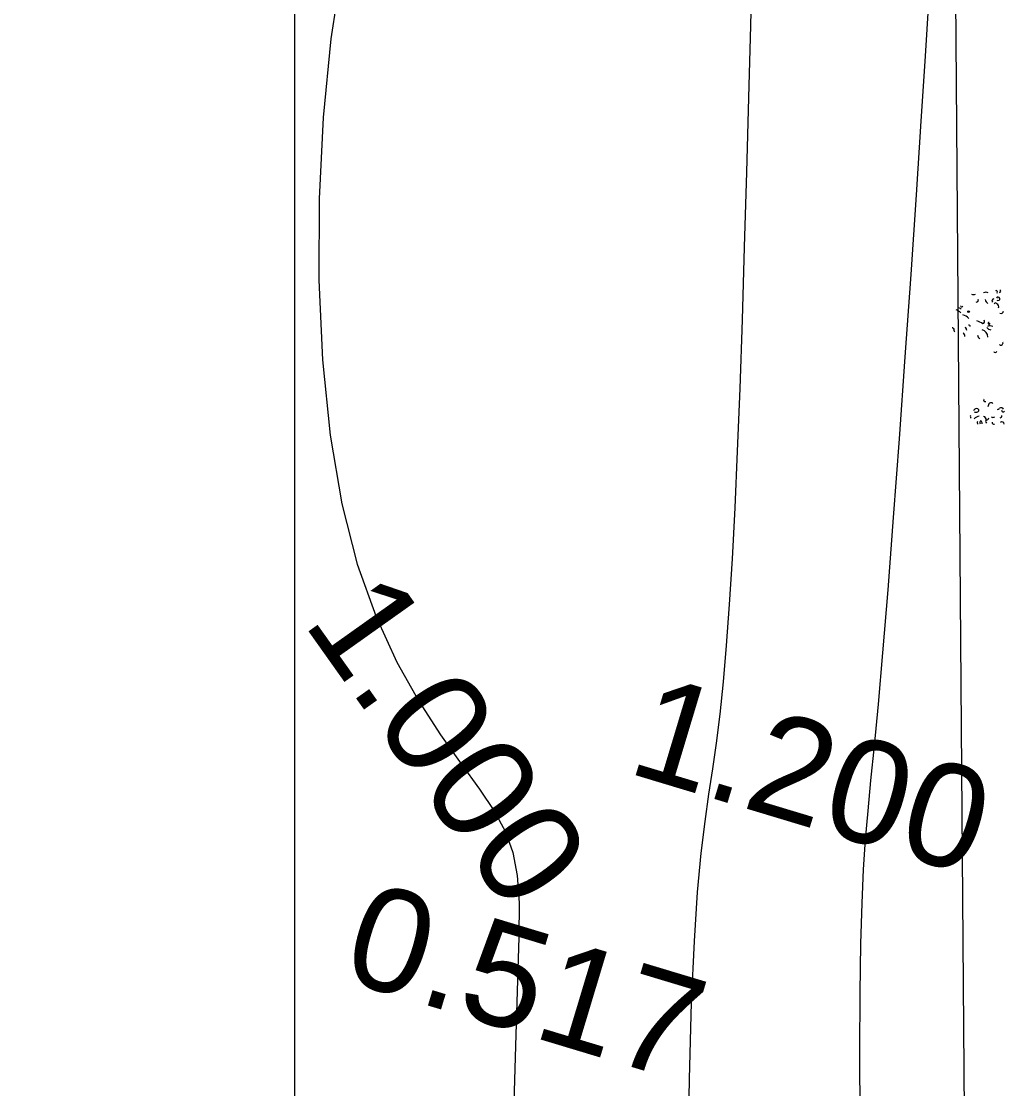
# Model space of a CAD drawing. Header units: millimetres. Extents: x -24439 to 198341, y -52871 to 149926.
# Drawn here: x 139185 to 144913, y 61850 to 68062 of the extents above; entities that cross this region are included whole.
import ezdxf

# ---------------------------------------------------------------- set-up
doc = ezdxf.new("R2010")
doc.units = ezdxf.units.MM
doc.linetypes.add('NET VAN', pattern=[1.06, 0.53, -0.53])
for name, color, linetype, lineweight in [('A-DETL-GENF-2', 9, 'NET VAN', 9), ('A-FLOR', 192, 'Continuous', 9), ('G-IMPT-1', 9, 'Continuous', 9), ('G-IMPT-6', 7, 'Continuous', 9)]:
    doc.layers.add(name, color=color, linetype=linetype, lineweight=lineweight)
doc.styles.add('Arial_1', font='arial_0.ttf', dxfattribs={"height": 600})

# ---------------------------------------------------------------- blocks, each defined once
blk = doc.blocks.new('NCV_TKCS_251209_TONG THE HIEN TRANG SAN DUONG - NCV_TKCS_HIEN TRANG_251209a_dwg_CX-1613001-TKCS_MB ĐỊNH VỊ CAO ĐỘ THIẾT KẾ')
at = {"layer": 'G-IMPT-1'}
blk.add_circle((-2095, 4569), 8.39, dxfattribs=at)
for centre, radius, start, end in [((-1970, 4739), 61.4, 85.5566, 128.2978), ((-1894, 4828), 14, 328.731, 137.5319), ((-1856, 4771), 16.7, 244.109, 174.0039), ((-1867, 4847), 13.4, 287.718, 80.4549), ((-2112, 4795), 54.6, 265.845, 307.554), ((-2052, 4697), 17.3, 271.842, 38.125), ((-1918, 4763), 66.8, 212.017, 251.404), ((-1889, 4740), 19.9, 113.929, 240.044), ((-1866, 4715), 11.7, 30.536, 206.686), ((-1856, 4692), 28.7, 350.4059, 89.2036), ((-1794, 4664), 22.9, 254.025, 19.67), ((-2193, 4540), 37.2, 52.699, 116.4193), ((-2175, 4604), 10.6, 195.254, 15.254), ((-2226, 4434), 118, 58.7469, 85.6149), ((-2137, 4389), 134, 61.054, 90.8743), ((-1987, 4318), 188, 71.809, 91.9303), ((-1944, 4517), 25, 308.932, 45.342), ((-1873, 4518), 9.08, 95.738, 22.332), ((-1848, 4507), 46.3, 226.862, 283.897), ((-1838, 4441), 58.8, 80.0621, 132.9468), ((-2191, 4381), 11.3, 182.619, 299.268), ((-2138, 4380), 47.5, 190.919, 231.009), ((-2093, 4324), 32.7, 3.95, 78.42), ((-2091, 4383), 31.6, 11.2789, 74.138), ((-2049, 4434), 11, 2.479, 133.9177), ((-1889, 4418), 72.8, 216.719, 248.468), ((-1913, 4367), 70.8, 15.072, 94.9444), ((-1708, 4369), 22.1, 248.202, 36.049), ((-1736, 4279), 16.1, 211.26, 356.813), ((-1694, 3794), 14.3, 155.659, 310.602), ((-1610, 3753), 40.9, 144.083, 198.855), ((-1626, 3766), 21, 54.578, 146.6615), ((-1554, 3758), 16.1, 261.131, 2.843), ((-1515, 3736), 32.2, 55.495, 134.8931), ((-1499, 3751), 16.7, 198.435, 341.565), ((-1730, 3654), 42.8, 117.8825, 171.683), ((-1770, 3737), 84.6, 274.873, 300.178), ((-1741, 3675), 18.3, 320.723, 116.5967), ((-1647, 3528), 114, 119.8677, 147.3381), ((-1660, 3605), 32.5, 14.662, 93.6636), ((-1632, 3635), 22, 278.473, 6.39), ((-1580, 3681), 27.2, 245.83, 325.218), ((-1510, 3687), 16.7, 284.18, 36.511), ((-1470, 3618), 21.4, 17.864, 151.2556), ((-1769, 3604), 17.3, 161.86, 258.653), ((-1689, 3568), 16.3, 164.291, 260.651), ((-1661, 3575), 20.5, 144.114, 231.075), ((-1681, 3561), 26.4, 8.3439, 81.656), ((-1610, 3604), 21.4, 152.66, 248.451), ((-1549, 3609), 16.8, 183.181, 303.691)]:
    blk.add_arc(centre, radius, start, end, dxfattribs=at)
blk = doc.blocks.new('NCV_TKCS_251209_TONG THE HIEN TRANG SAN DUONG - NCV_TKCS_HIEN TRANG_251209a_dwg-1612995-TKCS_MB ĐỊNH VỊ CAO ĐỘ THIẾT KẾ')
at = {"layer": 'G-IMPT-1', "flags": 128}
for points in [[(563613979.2, 1145046272.2), (563613864.3, 1145046648.5), (563613767.9, 1145046974.9), (563613689.7, 1145047250.7), (563613628.4, 1145047477.8), (563613580.4, 1145047668.9), (563613541.2, 1145047839.1), (563613506.5, 1145048003.7), (563613471.8, 1145048177.8), (563613432.8, 1145048376.8), (563613385.1, 1145048615.7), (563613324.2, 1145048909.8), (563613247.3, 1145049269), (563613156.9, 1145049681.3), (563613057.1, 1145050129.5), (563612952, 1145050596.4), (563612845.7, 1145051064.8), (563612742.1, 1145051517.4), (563612645.5, 1145051937), (563612559.7, 1145052306.4), (563612488, 1145052612.4)], [(563633795.4, 1144983892.4), (563632842, 1144987228), (563628322, 1145001121), (563621443.2, 1145024145.7), (563617911.8, 1145035632.8), (563612430, 1145053330), (563609036.9, 1145064493.7), (563606296.8, 1145072376.5), (563601696, 1145088856), (563597882, 1145088677), (563595394.2, 1145091035.9)], [(563613108.4, 1145045686.1), (563612960.6, 1145046207.9), (563612844.5, 1145046637.9), (563612756.9, 1145046984.8), (563612692.8, 1145047262.9), (563612647.2, 1145047486.6), (563612614.9, 1145047670.4), (563612591, 1145047828.8), (563612570.3, 1145047976), (563612548, 1145048126.6), (563612519.5, 1145048292.9), (563612483.8, 1145048479.3), (563612440.1, 1145048687.9), (563612388, 1145048920.9), (563612326.8, 1145049180.6), (563612256.1, 1145049469.2), (563612175.2, 1145049789), (563612083.7, 1145050142.2), (563611981.6, 1145050528.5), (563611871.9, 1145050938.1), (563611758.3, 1145051358.6), (563611644.4, 1145051777.7), (563611533.9, 1145052182.9), (563611430.4, 1145052562.1)], [(563609153.6, 1145051833.8), (563609215, 1145051403.4), (563609304.2, 1145050952), (563609418, 1145050492.5), (563609553.2, 1145050037.8), (563609706.7, 1145049600.6), (563609875.1, 1145049193.9), (563610055.4, 1145048830.4), (563610244, 1145048519.7), (563610436.7, 1145048258.7), (563610629, 1145048040.8), (563610816.2, 1145047859.7), (563610993.9, 1145047708.7), (563611157.5, 1145047581.6), (563611302.5, 1145047471.7), (563611424.3, 1145047372.7), (563611520.4, 1145047277.3), (563611596, 1145047175), (563611658.2, 1145047054.4), (563611714.3, 1145046904.3), (563611771.4, 1145046713.3), (563611836.6, 1145046470.1), (563611917.3, 1145046163.4), (563612020.5, 1145045781.9)]]:
    blk.add_lwpolyline(points, dxfattribs=at)
at = {"xscale": 0.5999999999997676, "yscale": 0.5999999999997676, "zscale": 0.5999999999997676, "rotation": 0.0005022315763634679}
blk.add_blockref('NCV_TKCS_251209_TONG THE HIEN TRANG SAN DUONG - NCV_TKCS_HIEN TRANG_251209a_dwg_CX-1613001-TKCS_MB ĐỊNH VỊ CAO ĐỘ THIẾT KẾ', (563614486.2, 1145048213.1), dxfattribs=at)
at = {"layer": 'G-IMPT-6', "insert": (563611230, 1145047933.2), "char_height": 600, "width": 2511.846, "attachment_point": 2, "rotation": 322.14288, "line_spacing_factor": 0.941778, "style": 'Arial_1'}
blk.add_mtext('1.000', dxfattribs=at)
at = {"layer": 'G-IMPT-6', "char_height": 600, "width": 2511.846, "attachment_point": 1, "line_spacing_factor": 0.941778, "style": 'Arial_1'}
for s, insert in [('1.200', (563612086.8, 1145048411.4)), ('0.517', (563610835.8, 1145046778.8))]:
    blk.add_mtext(s, dxfattribs=dict(at, insert=insert))
blk = doc.blocks.new('NCV_TKCS_251209_TONG THE HIEN TRANG SAN DUONG - NCV_TKCS_251209_TONG THE HIEN TRANG SAN DUONG-1605292-TKCS_MB ĐỊNH VỊ CAO ĐỘ THIẾT KẾ')
at = {"rotation": 343.2379237072182}
blk.add_blockref('NCV_TKCS_251209_TONG THE HIEN TRANG SAN DUONG - NCV_TKCS_HIEN TRANG_251209a_dwg-1612995-TKCS_MB ĐỊNH VỊ CAO ĐỘ THIẾT KẾ', (-869777547.7, -933796958.8), dxfattribs=at)

msp = doc.modelspace()

# ---------------------------------------------------------------- linework, layer by layer
at = {"layer": 'A-FLOR'}
msp.add_line((140779.3, -3771.3), (140779.3, 77336.3), dxfattribs=at)

# ---------------------------------------------------------------- block references
at = {"layer": 'A-DETL-GENF-2'}
msp.add_blockref('NCV_TKCS_251209_TONG THE HIEN TRANG SAN DUONG - NCV_TKCS_251209_TONG THE HIEN TRANG SAN DUONG-1605292-TKCS_MB ĐỊNH VỊ CAO ĐỘ THIẾT KẾ', (26103.5, 9888.2), dxfattribs=at)

doc.saveas('drawing.dxf')
